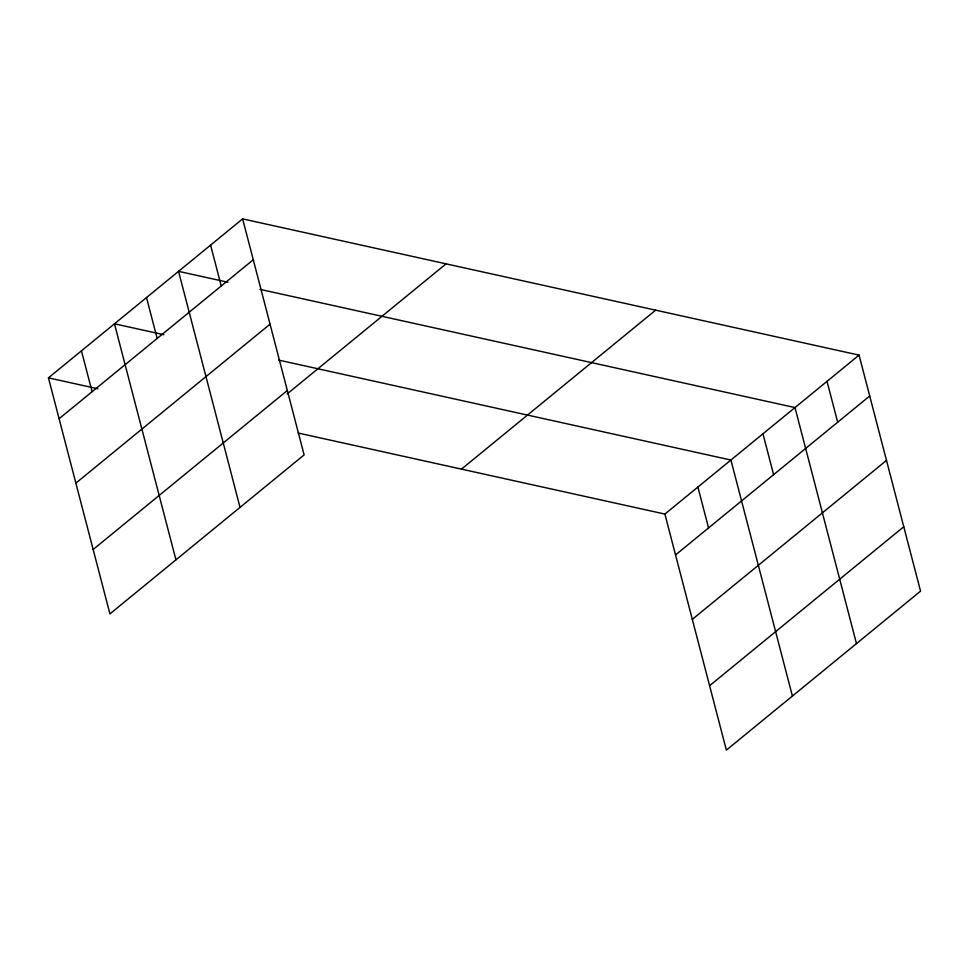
<?xml version="1.0" encoding="UTF-8"?>
<svg xmlns="http://www.w3.org/2000/svg" width="969" height="969" viewBox="0 0 969 969"><rect width="100%" height="100%" fill="white"/><g stroke="black" fill="none" stroke-linecap="round" stroke-linejoin="round"><path stroke-width="1.45" d="M242.625 218.885L304.109 454.921L109.933 613.886L48.45 377.849L242.625 218.885L859.067 355.114L920.55 591.151L726.375 750.115L664.891 514.079L298.137 433.022M59.097 418.729L253.272 259.765M75.873 483.131L270.048 324.167M93.157 549.484L287.333 390.519M287.163 393.923L446.055 263.847M461.462 469.129L655.638 310.165M664.891 514.079L859.067 355.114M675.538 554.958L869.714 395.994M692.314 619.361L886.49 460.396M709.599 685.713L903.774 526.748M227.945 282.258L178.55 271.344L240.033 507.381M259.922 289.331L794.992 407.574L856.475 643.61M163.87 334.717L114.463 323.803L175.946 559.84M278.66 360.093L730.917 460.033L792.4 696.069M48.45 377.849L97.857 388.763M827.029 381.35L837.676 422.218M762.954 433.809L773.601 474.677M697.91 487.056L708.557 527.935M210.588 245.121L221.235 285.988M146.513 297.58L157.16 338.447M81.457 350.826L92.103 391.706"/></g></svg>
